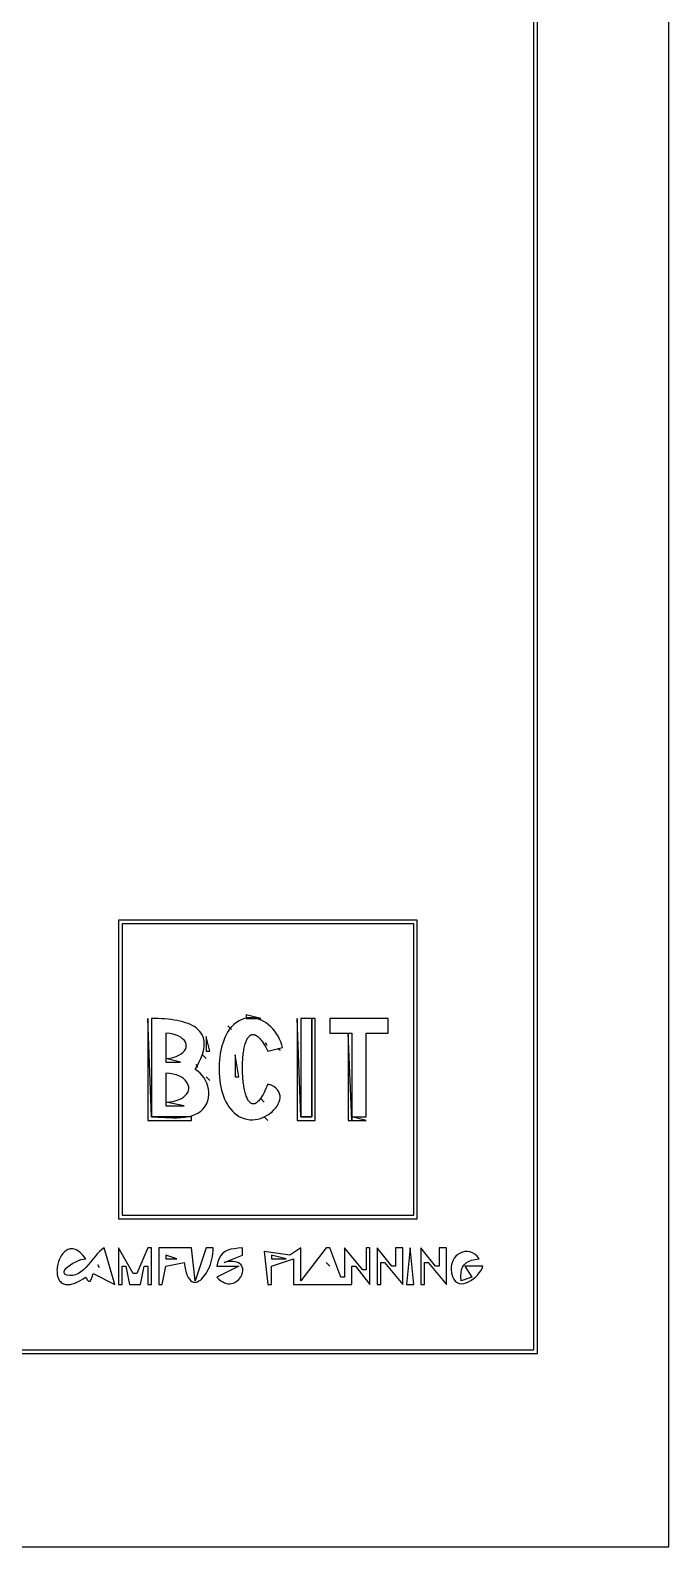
# Model space of a CAD drawing. Extents: x 0 to 792, y 0 to 1224.
# Drawn here: x 616.8 to 792, y 0 to 416.2 of the extents above; entities that cross this region are included whole.
import ezdxf

# ---------------------------------------------------------------- set-up
doc = ezdxf.new("R2010")
doc.units = 0
for name, color, linetype in [('C157', 157, 'CONTINUOUS'), ('C251', 251, 'CONTINUOUS'), ('C252', 252, 'CONTINUOUS'), ('C253', 253, 'CONTINUOUS'), ('C254', 254, 'CONTINUOUS'), ('C7', 7, 'CONTINUOUS')]:
    doc.layers.add(name, color=color, linetype=linetype)

msp = doc.modelspace()

# ---------------------------------------------------------------- linework, layer by layer
at = {"layer": 'C157'}
for points in [[(642, 171), (642, 91), (722, 91), (722, 171), (642, 171)], [(654, 141), (654, 134), (655.0567, 134.1233), (656.0022, 134.3181), (656.8364, 134.5767), (657.5594, 134.8909), (658.1712, 135.2528), (658.6718, 135.6545), (659.0611, 136.088), (659.3392, 136.5454), (659.5061, 137.0187), (659.5617, 137.4999), (659.5061, 137.9812), (659.3392, 138.4544), (659.0611, 138.9118), (658.6718, 139.3453), (658.1713, 139.7471), (657.5595, 140.109), (656.8364, 140.4232), (656.0022, 140.6817), (655.0567, 140.8766), (654, 141)], [(654, 130), (654, 122), (655.0451, 122.0744), (655.9942, 122.2212), (656.8475, 122.4338), (657.6051, 122.7052), (658.2671, 123.0288), (658.8337, 123.3975), (659.305, 123.8048), (659.6811, 124.2437), (659.9623, 124.7075), (660.1485, 125.1893), (660.2401, 125.6823), (660.237, 126.1798), (660.1395, 126.675), (659.9476, 127.161), (659.6616, 127.631), (659.2816, 128.0782), (658.8076, 128.4959), (658.2399, 128.8772), (657.5786, 129.2153), (656.8238, 129.5035), (655.9757, 129.7348), (655.0344, 129.9026), (654, 130)]]:
    msp.add_lwpolyline(points, dxfattribs=at)
at = {"layer": 'C251'}
msp.add_lwpolyline([(665, 140), (665, 136), (666, 136), (665, 140)], dxfattribs=at)
at = {"layer": 'C252'}
for points in [[(671, 143), (672, 142), (671, 143)], [(681.3333, 138.3333), (681.6667, 137.6667), (681.3333, 138.3333)], [(704, 141), (704, 117), (705, 117), (704, 141)], [(664, 135), (665, 134), (664, 135)], [(665, 129), (666, 128), (665, 129)], [(654, 122), (654, 121), (659, 121), (654, 122)], [(680, 123), (681, 122), (680, 123)], [(681, 118), (682, 117), (681, 118)]]:
    msp.add_lwpolyline(points, dxfattribs=at)
at = {"layer": 'C253'}
for points in [[(676, 146), (676, 145), (680, 145), (676, 146)], [(673, 135), (673, 129), (674, 129), (673, 135)], [(684.6667, 136.6667), (685.3333, 136.3333), (684.6667, 136.6667)], [(662.3333, 132.3333), (662.6667, 131.6667), (662.3333, 132.3333)]]:
    msp.add_lwpolyline(points, dxfattribs=at)
at = {"layer": 'C254'}
for points in [[(649, 145), (649, 117), (661, 117), (661, 118), (650, 118), (649, 145)], [(690, 145), (690, 117), (695, 117), (695, 145), (694, 145), (694, 118), (691, 118), (690, 145)], [(654, 134), (654, 133), (658, 133), (654, 134)], [(705, 118), (705, 117), (709, 117), (705, 118)]]:
    msp.add_lwpolyline(points, dxfattribs=at)
at = {"layer": 'C7'}
for points in [[(0, 1224), (0, 0), (792, 0), (792, 1224), (0, 1224)], [(35, 1188), (35, 53), (756, 53), (756, 1188), (35, 1188)], [(36, 1187), (36, 54), (755, 54), (755, 1187), (36, 1187)], [(641, 172), (641, 90), (723, 90), (723, 172), (641, 172)], [(650, 145), (650, 118), (650.9022, 117.9837), (651.8597, 117.9424), (652.8609, 117.8873), (653.8945, 117.8294), (654.9491, 117.78), (656.0133, 117.7502), (657.0756, 117.7511), (658.1246, 117.794), (659.149, 117.8899), (660.1373, 118.0501), (661.0781, 118.2857), (661.96, 118.6078), (662.7716, 119.0277), (663.5646, 119.588), (664.2305, 120.2136), (664.7739, 120.8949), (665.1992, 121.6225), (665.5107, 122.387), (665.713, 123.1789), (665.8105, 123.9888), (665.8077, 124.8072), (665.709, 125.6247), (665.5188, 126.4319), (665.2415, 127.2193), (664.8818, 127.9775), (664.4439, 128.6971), (663.9323, 129.3685), (663.3515, 129.9824), (662.7059, 130.5294), (662, 131), (662.6155, 132.047), (663.1396, 133.043), (663.5751, 133.9894), (663.9245, 134.8871), (664.1908, 135.7374), (664.3767, 136.5414), (664.4848, 137.3003), (664.5181, 138.0153), (664.4792, 138.6874), (664.3708, 139.3179), (664.1958, 139.9079), (663.9569, 140.4586), (663.6568, 140.9711), (663.2983, 141.4467), (662.8842, 141.8863), (662.4172, 142.2913), (661.9001, 142.6628), (661.3356, 143.0019), (660.7264, 143.3098), (660.0754, 143.5876), (659.3853, 143.8366), (658.6588, 144.0578), (657.8987, 144.2525), (657.1077, 144.4217), (656.2887, 144.5667), (655.4443, 144.6886), (654.5773, 144.7886), (653.6905, 144.8678), (652.7866, 144.9273), (651.8683, 144.9684), (650.9386, 144.9923), (650, 145)], [(682, 127), (681.7237, 126.3388), (681.4526, 125.7252), (681.1867, 125.158), (680.926, 124.6362), (680.6705, 124.1589), (680.4203, 123.7249), (680.1753, 123.3333), (679.9356, 122.9831), (679.7013, 122.6733), (679.4723, 122.4027), (679.2488, 122.1705), (679.0306, 121.9756), (678.8178, 121.8169), (678.6105, 121.6935), (678.4087, 121.6043), (678.2124, 121.5484), (678.0217, 121.5247), (677.8365, 121.5322), (677.6568, 121.5698), (677.4828, 121.6366), (677.3145, 121.7316), (677.1518, 121.8537), (676.9948, 122.0019), (676.8435, 122.1751), (676.698, 122.3725), (676.5582, 122.5929), (676.4242, 122.8353), (676.296, 123.0988), (676.1737, 123.3823), (676.0573, 123.6847), (675.9467, 124.0051), (675.8421, 124.3425), (675.7434, 124.6959), (675.6507, 125.0641), (675.564, 125.4462), (675.4834, 125.8413), (675.4087, 126.2482), (675.3402, 126.6659), (675.2778, 127.0935), (675.2215, 127.5299), (675.1713, 127.9741), (675.1273, 128.4251), (675.0896, 128.8819), (675.0581, 129.3434), (675.0328, 129.8087), (675.0138, 130.2766), (675.0011, 130.7463), (674.9948, 131.2166), (674.9948, 131.6866), (675.0012, 132.1553), (675.0141, 132.6216), (675.0333, 133.0845), (675.0591, 133.543), (675.0913, 133.9961), (675.13, 134.4427), (675.1753, 134.8819), (675.2272, 135.3126), (675.2856, 135.7338), (675.3507, 136.1446), (675.4224, 136.5438), (675.5008, 136.9304), (675.5859, 137.3036), (675.6777, 137.6621), (675.7763, 138.005), (675.8816, 138.3314), (675.9938, 138.6401), (676.1127, 138.9302), (676.2386, 139.2006), (676.3713, 139.4503), (676.5109, 139.6784), (676.6574, 139.8837), (676.8109, 140.0654), (676.9714, 140.2222), (677.1388, 140.3534), (677.3134, 140.4577), (677.4949, 140.5342), (677.6836, 140.582), (677.8794, 140.5999), (678.0823, 140.5869), (678.2923, 140.5421), (678.5096, 140.4645), (678.7341, 140.3529), (678.9658, 140.2064), (679.2048, 140.024), (679.4511, 139.8046), (679.7047, 139.5473), (679.9656, 139.251), (680.2339, 138.9147), (680.5096, 138.5374), (680.7927, 138.118), (681.0833, 137.6556), (681.3813, 137.1491), (681.6869, 136.5976), (682, 136), (686, 137), (685.8024, 137.7987), (685.5378, 138.5841), (685.2104, 139.3509), (684.8243, 140.0938), (684.3838, 140.8074), (683.8929, 141.4863), (683.3558, 142.1253), (682.7767, 142.719), (682.1598, 143.2621), (681.5092, 143.7493), (680.829, 144.1752), (680.1235, 144.5345), (679.3968, 144.8218), (678.653, 145.0319), (677.8964, 145.1594), (677.131, 145.199), (676.3611, 145.1453), (675.5907, 144.993), (674.8242, 144.7368), (674.0655, 144.3714), (673.319, 143.8914), (672.5887, 143.2914), (671.8788, 142.5663), (671.4561, 142.0448), (671.0602, 141.4687), (670.6917, 140.8421), (670.351, 140.1687), (670.0386, 139.4524), (669.755, 138.6972), (669.5006, 137.9069), (669.2759, 137.0853), (669.0814, 136.2365), (668.9176, 135.3642), (668.785, 134.4723), (668.684, 133.5648), (668.6152, 132.6456), (668.5789, 131.7184), (668.5758, 130.7873), (668.6062, 129.856), (668.6706, 128.9285), (668.7696, 128.0087), (668.9035, 127.1004), (669.073, 126.2075), (669.2784, 125.334), (669.5202, 124.4837), (669.799, 123.6604), (670.1151, 122.8682), (670.4692, 122.1108), (670.8616, 121.3922), (671.2928, 120.7161), (671.7634, 120.0867), (672.2737, 119.5076), (672.8243, 118.9828), (673.4157, 118.5162), (674.0483, 118.1117), (674.7227, 117.7731), (675.4392, 117.5044), (676.1984, 117.3094), (677.0008, 117.1921)], [(691, 145), (691, 118), (694, 118), (694, 145), (691, 145)], [(699, 145), (699, 141), (705, 141), (705, 118), (709, 118), (709, 141), (715, 141), (715, 145), (699, 145)], [(677.0007, 117.1921), (677.7325, 117.1665), (678.4666, 117.2225), (679.1964, 117.3541), (679.9154, 117.5554), (680.6171, 117.8202), (681.295, 118.1428), (681.9426, 118.517), (682.5534, 118.937), (683.1208, 119.3967), (683.6383, 119.8902), (684.0994, 120.4115), (684.4977, 120.9546), (684.8265, 121.5136), (685.0795, 122.0824), (685.25, 122.6552), (685.3315, 123.2259), (685.3176, 123.7885), (685.2017, 124.3371), (684.9773, 124.8658), (684.6379, 125.3684), (684.177, 125.8392), (683.588, 126.272), (682.8645, 126.6609), (682, 127)], [(632, 74), (632.4602, 73.131), (632.8408, 72.7975), (633.1634, 72.9084), (633.4496, 73.373), (633.7213, 74.1005), (634, 75), (640, 72), (637, 82), (636.3714, 81.554), (635.7531, 80.9963), (635.1408, 80.3512), (634.5302, 79.6428), (633.9172, 78.8952), (633.2974, 78.1327), (632.6667, 77.3794), (632.0207, 76.6595), (631.3553, 75.9971), (630.6662, 75.4165), (629.9492, 74.9418), (629.1999, 74.5972), (628.4142, 74.4069), (627.5879, 74.395), (626.7842, 74.547), (626.2813, 74.797), (626.0471, 75.1273), (626.0492, 75.5203), (626.2557, 75.9581), (626.6343, 76.4232), (627.1528, 76.8978), (627.7792, 77.3642), (628.4812, 77.8047), (629.2266, 78.2017), (629.9834, 78.5374), (630.7193, 78.7941), (631.4022, 78.9542), (632, 79), (631.5781, 79.5615), (631.1614, 80.0522), (630.7503, 80.4749), (630.3455, 80.832), (629.9477, 81.1264), (629.5574, 81.3605), (629.1753, 81.5372), (628.802, 81.6591), (628.4382, 81.7288), (628.0844, 81.749), (627.7413, 81.7223), (627.4096, 81.6514), (627.0897, 81.539), (626.7825, 81.3878), (626.4885, 81.2003), (626.2083, 80.9792), (625.9425, 80.7273), (625.6918, 80.4472), (625.4569, 80.1414), (625.2383, 79.8128), (625.0366, 79.4639), (624.8525, 79.0974), (624.6867, 78.716), (624.5396, 78.3224), (624.4121, 77.9191), (624.3046, 77.5088), (624.2179, 77.0943), (624.1525, 76.6781), (624.1091, 76.263), (624.0883, 75.8515), (624.0908, 75.4465), (624.1171, 75.0504), (624.1678, 74.666), (624.2437, 74.2959), (624.3453, 73.9428), (624.4733, 73.6093), (624.6283, 73.2982), (624.8109, 73.012), (625.0217, 72.7535), (625.2615, 72.5253), (625.5307, 72.33), (625.83, 72.1703), (626.1601, 72.0489), (626.5216, 71.9684), (626.915, 71.9315), (627.3411, 71.9409), (627.8005, 71.9991), (628.2937, 72.109), (628.8215, 72.273), (629.3844, 72.494), (629.9831, 72.7745), (630.6181, 73.1172), (631.2902, 73.5248), (632, 74)], [(641, 82), (641, 72), (642, 72), (642, 77), (643, 77), (644, 72), (647, 72), (648, 77), (649, 77), (649, 72), (650, 72), (650, 82), (649, 82), (646, 75), (645, 75), (641, 82)], [(652, 82), (652, 72), (653, 72), (654, 77), (659, 78), (659.1537, 76.9114), (659.3463, 75.9576), (659.5743, 75.1338), (659.8344, 74.4347), (660.1233, 73.8553), (660.4375, 73.3907), (660.7738, 73.0358), (661.1289, 72.7855), (661.4992, 72.6348), (661.8816, 72.5787), (662.2726, 72.6122), (662.669, 72.7301), (663.0673, 72.9276), (663.4642, 73.1994), (663.8564, 73.5406), (664.2405, 73.9462), (664.6131, 74.4112), (664.971, 74.9304), (665.3107, 75.4988), (665.629, 76.1115), (665.9224, 76.7633), (666.1877, 77.4493), (666.4214, 78.1643), (666.6203, 78.9035), (666.7809, 79.6616), (666.9, 80.4338), (666.9741, 81.2149), (667, 82), (665, 82), (662, 73), (661, 82), (652, 82)], [(654, 80), (654, 79), (657, 79), (654, 80)], [(668, 77), (674, 77), (668, 74), (668.5243, 73.4565), (669.0488, 73.018), (669.5705, 72.6782), (670.0865, 72.4311), (670.5937, 72.2703), (671.0891, 72.1898), (671.5697, 72.1833), (672.0325, 72.2447), (672.4746, 72.3678), (672.8928, 72.5463), (673.2843, 72.7742), (673.6459, 73.0452), (673.9748, 73.3531), (674.2678, 73.6918), (674.5221, 74.0551), (674.7346, 74.4367), (674.9022, 74.8306), (675.0221, 75.2305), (675.0911, 75.6303), (675.1064, 76.0237), (675.0648, 76.4046), (674.9635, 76.7668), (674.7993, 77.1041), (674.5693, 77.4104), (674.2705, 77.6794), (673.8999, 77.9049), (673.4544, 78.0809), (672.9312, 78.201), (672.3271, 78.2592), (671.6392, 78.2492), (670.8645, 78.1648), (670, 78), (675, 80), (675, 82), (673.8392, 81.9197), (672.7867, 81.8003), (671.8401, 81.6213), (670.9974, 81.3626), (670.2563, 81.0039), (669.6148, 80.5248), (669.0705, 79.9051), (668.6214, 79.1246), (668.2653, 78.163), (668, 77)], [(681, 81), (682, 72), (683, 72), (683, 77), (689, 79), (689, 72), (705, 72), (705, 77), (706, 77), (710, 72), (710, 82), (709, 82), (709, 76), (708, 76), (703, 82), (703, 74), (702, 74), (699, 82), (698, 82), (691, 73), (691, 82), (688, 80), (681, 81)], [(683, 80), (683, 79), (687, 79), (683, 80)], [(712, 82), (712, 72), (713, 72), (713, 78), (714, 78), (719, 72), (719, 82), (717, 82), (717, 77), (716, 77), (712, 82)], [(721, 82), (720, 72), (722, 72), (721, 82)], [(724, 82), (724, 72), (725, 72), (725, 78), (726, 78), (731, 72), (731, 82), (729, 82), (729, 77), (728, 77), (724, 82)], [(741, 77), (736, 77), (738, 74), (735, 73), (734.9444, 74.151), (734.9931, 75.156), (735.1531, 76.0238), (735.4318, 76.7633), (735.8363, 77.3832), (736.3739, 77.8924), (737.0519, 78.2999), (737.8774, 78.6144), (738.8577, 78.8448), (740, 79), (739.4307, 79.7295), (738.8082, 80.2912), (738.1465, 80.6931), (737.4598, 80.9436), (736.7619, 81.051), (736.0671, 81.0234), (735.3894, 80.8692), (734.7427, 80.5967), (734.1413, 80.214), (733.599, 79.7296), (733.13, 79.1515), (732.7484, 78.4882), (732.4682, 77.7478), (732.3034, 76.9387), (732.2682, 76.0691), (732.3765, 75.1473), (732.6352, 74.1953), (732.9896, 73.4447), (733.4267, 72.8816), (733.9335, 72.4925), (734.4972, 72.2634), (735.1049, 72.1807), (735.7437, 72.2306), (736.4006, 72.3994), (737.0628, 72.6734), (737.7173, 73.0387), (738.3512, 73.4816), (738.9517, 73.9884), (739.5057, 74.5454), (740.0005, 75.1388), (740.4231, 75.7549), (740.7605, 76.3798), (741, 77)], [(635.3333, 77.3333), (635.6667, 76.6667), (635.3333, 77.3333)], [(698, 78), (699, 77), (698, 78)]]:
    msp.add_lwpolyline(points, dxfattribs=at)

doc.saveas('drawing.dxf')
